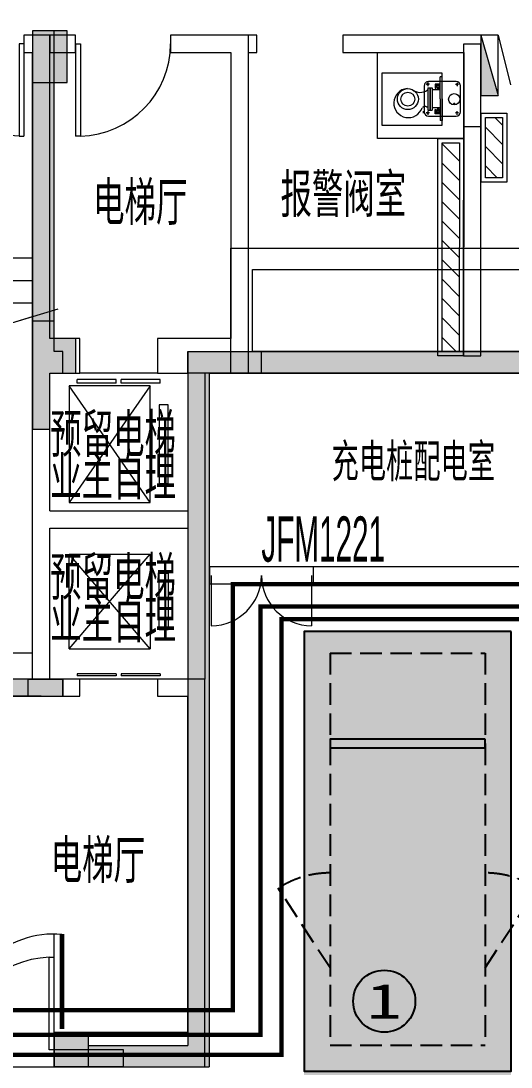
# Model space of a CAD drawing. Extents: x -264757 to 1033689, y 4049843 to 4347093.
# Drawn here: x -50341 to -44656, y 4215507 to 4227642 of the extents above; entities that cross this region are included whole.
import ezdxf
from ezdxf.enums import TextEntityAlignment as Align

# ---------------------------------------------------------------- set-up
doc = ezdxf.new("R2010")
doc.units = 0
doc.header["$LTSCALE"] = 1000
doc.header["$MEASUREMENT"] = 0
doc.linetypes.add('AX-01DK-PB01$1$A-001-车位参照B1$0$A-001-车位参照B1$0$A-001-车位参照B1$0$A-H4-001-基本图形$0$A-001-车位B1$0$DASH', pattern=[0.35, 0.25, -0.1])
doc.linetypes.add('DASH', pattern=[0.35, 0.25, -0.1])
doc.layers.get('0').update_dxf_attribs({"color": 8})
doc.layers.add('AX-01DK-PB01$0$AX-001DK-01-PB01-02$0$A-3-WinF(Text)', color=8, linetype='Continuous', plot=False)
doc.layers.add('AX-01DK-PB01$0$AX-03CK-02-PB01$0$AX-03CK-02-PB01$0$WINDOW_TEXT', color=8, linetype='Continuous', plot=False)
for name, color, linetype in [('AX-01DK-PB01$0$AX-03CK-02-PB01$0$AX-03CK-02-PB01$0$PUB_HATCH', 8, 'Continuous'), ('AX-01DK-PB01$0$AX-03CK-02-PB01$0$AX-03CK-02-PB01$0$人防$0$人防$0$DOOR_FIRE_TEXT', 8, 'Continuous'), ('PUB_HATCH', 8, 'Continuous'), ('不利因素9-坡道上停车', 7, 'Continuous'), ('子母车位', 7, 'Continuous')]:
    doc.layers.add(name, color=color, linetype=linetype)
doc.layers.add('无关图层', color=8, linetype='Continuous', lineweight=0)
doc.layers.add('车位归属楼栋范围线', color=7, linetype='Continuous', true_color=0x19e6c7)
doc.styles.add('AX-01DK-PB01$0$AX-001DK-01-PB01-02$0$_TCH_WINDOW', font='SIMPLEX', dxfattribs={"bigfont": 'GBCBIG'})
doc.styles.add('AX-01DK-PB01$0$AX-03CK-02-PB01$0$AX-03CK-02-PB01$0$_TCH_DIM', font='SIMPLEX', dxfattribs={"bigfont": 'GBCBIG'})
doc.styles.add('AX-01DK-PB01$0$AX-03CK-02-PB01$0$AX-03CK-02-PB01$0$_TCH_DIM_T3', font='SIMPLEX', dxfattribs={"width": 0.705882, "bigfont": 'GBCBIG'})
doc.styles.add('AX-01DK-PB01$0$AX-03CK-02-PB01$0$AX-03CK-02-PB01$0$人防$0$人防$0$_TCH_DIM', font='$ GAD E', dxfattribs={"width": 0.7, "bigfont": '$ GAD C'})
doc.styles.add('AX-01DK-PB01$0$Standard', font='gbenor.shx', dxfattribs={"bigfont": 'gbcbig.shx'})
doc.styles.add('AX-01DK-PB01$1$AX-001DK-01-PB01-02$0$Standard', font='gbenor.shx', dxfattribs={"bigfont": 'gbcbig.shx'})
doc.styles.add('AX-ACK-P01-WALL$0$黑体', font='simhei.ttf')

# ---------------------------------------------------------------- blocks, each defined once
blk = doc.blocks.new('PX-03CK-JSK$0$PX-CKB-P01-JSK$0$$0$水泵')
at = {"layer": '无关图层'}
for p, q in [((-24798, 231565, 0), (-25098, 231565, 0)), ((-25148, 231515, 0), (-25148, 231195, 0)), ((-25135, 231525, 0), (-25095, 231525, 0)), ((-25116, 231543, 0), (-25116, 231511, 0)), ((-25116, 231511, 0), (-25116, 231507, 0)), ((-24903, 231492, 0), (-24880, 231492, 0)), ((-24804, 231524, 0), (-24764, 231524, 0)), ((-24785, 231542, 0), (-24785, 231510, 0)), ((-24785, 231510, 0), (-24785, 231506, 0)), ((-24748, 231195, 0), (-24748, 231515, 0)), ((-24644, 231352, 0), (-25244, 231352, 0)), ((-25244, 231352, 0), (-25244, 230652, 0)), ((-24950, 231351, 0), (-25204, 231351, 0)), ((-25204, 231351, 0), (-25204, 231330, 0)), ((-24950, 231330, 0), (-25204, 231330, 0)), ((-25120, 231330, 0), (-25120, 231273, 0)), ((-25108, 231323, 0), (-25067, 231323, 0)), ((-25108, 231284, 0), (-25108, 231323, 0)), ((-25103, 231315, 0), (-25103, 231292, 0)), ((-25085, 231320, 0), (-25098, 231320, 0)), ((-25084, 231323, 0), (-25084, 231284, 0)), ((-25084, 231310, 0), (-25052, 231310, 0)), ((-25055, 231310, 0), (-25083, 231310, 0)), ((-25067, 231323, 0), (-25067, 231330, 0)), ((-25052, 231328, 0), (-25052, 231239, 0)), ((-24950, 231351, 0), (-24696, 231351, 0)), ((-24950, 231330, 0), (-24696, 231330, 0)), ((-24846, 231239, 0), (-24846, 231328, 0)), ((-24846, 231312, 0), (-24807, 231312, 0)), ((-24827, 231323, 0), (-24827, 231330, 0)), ((-24785, 231323, 0), (-24827, 231323, 0)), ((-24807, 231322, 0), (-24807, 231284, 0)), ((-24793, 231319, 0), (-24807, 231319, 0)), ((-24788, 231294, 0), (-24788, 231314, 0)), ((-24785, 231284, 0), (-24785, 231323, 0)), ((-24773, 231324, 0), (-24773, 231332, 0)), ((-24773, 231330, 0), (-24773, 231273, 0)), ((-24696, 231351, 0), (-24696, 231330, 0)), ((-24644, 230652, 0), (-24644, 231352, 0)), ((-25136, 231186, 0), (-25096, 231186, 0)), ((-25106, 231185, 0), (-25129, 231185, 0)), ((-25120, 231273, 0), (-25070, 231273, 0)), ((-25117, 231204, 0), (-25117, 231172, 0)), ((-25070, 231284, 0), (-25108, 231284, 0)), ((-25098, 231287, 0), (-25084, 231287, 0)), ((-25084, 231297, 0), (-25052, 231297, 0)), ((-25077, 231185, 0), (-25077, 231238, 0)), ((-25077, 231215, 0), (-24815, 231215, 0)), ((-25077, 231208, 0), (-24815, 231208, 0)), ((-25077, 231185, 0), (-24815, 231185, 0)), ((-25076, 231238, 0), (-24815, 231238, 0)), ((-25070, 231273, 0), (-25070, 231284, 0)), ((-24844, 231299, 0), (-24806, 231299, 0)), ((-24824, 231284, 0), (-24785, 231284, 0)), ((-24824, 231273, 0), (-24824, 231284, 0)), ((-24773, 231273, 0), (-24824, 231273, 0)), ((-24815, 231185, 0), (-24815, 231238, 0)), ((-24807, 231289, 0), (-24793, 231289, 0)), ((-24804, 231186, 0), (-24764, 231186, 0)), ((-24785, 231205, 0), (-24785, 231173, 0)), ((-25117, 231172, 0), (-25117, 231168, 0)), ((-25098, 231145, 0), (-24798, 231145, 0)), ((-24781, 231136, 0), (-24805, 231136, 0)), ((-24785, 231173, 0), (-24785, 231169, 0)), ((-25244, 230652, 0), (-24644, 230652, 0))]:
    blk.add_line(p, q, dxfattribs=at)
for centre, radius in [((-24944, 231492, 0), 65), ((-25117, 231525, 0), 8.75), ((-24891, 231492, 0), 7.88), ((-24785, 231524, 0), 8.75), ((-25117, 231186, 0), 8.75), ((-24785, 231186, 0), 8.75), ((-24945, 230955, 0), 122), ((-24945, 230955, 0), 80.5)]:
    blk.add_circle(centre, radius, dxfattribs=at)
for centre, radius, start, end in [((-25098, 231515, 0), 50, 90.0002, 180.0002), ((-24798, 231515, 0), 50, 0.0002, 90.0002), ((-25098, 231315, 0), 5.18, 90.0002, 180.0002), ((-24793, 231314, 0), 5.18, 0.0002, 90.0002), ((-25098, 231195, 0), 50, 180.0002, 270.0002), ((-25098, 231292, 0), 5.18, 180.0002, 270.0002), ((-25165, 231098, 0), 142, 319.6544, 36.6268), ((-24826, 231152, 0), 34.6, 117.9765, 237.6187), ((-24798, 231195, 0), 50, 270.0002, 0.0002), ((-24793, 231294, 0), 5.18, 270.0002, 0.0002), ((-24899, 230961, 0), 169, 185.2838, 71.5275)]:
    blk.add_arc(centre, radius, start, end, dxfattribs=at)
blk = doc.blocks.new('fasdfasdfasdfasdfasdf')
at = {"layer": '不利因素9-坡道上停车', "true_color": 0xe0aa15}
h = blk.add_hatch(color=42, dxfattribs=at)
h.dxf.hatch_style = 1
edge = h.paths.add_edge_path()
edge.add_arc((-119587, 4058555), 720, 0, 360)
at = {"layer": '不利因素9-坡道上停车'}
blk.add_circle((-119587, 4058555), 720, dxfattribs=at)
at = {"layer": '不利因素9-坡道上停车', "style": 'AX-ACK-P01-WALL$0$黑体', "width": 1.390625}
blk.add_text('1', height=815, dxfattribs=at).set_placement((-119994, 4058148), (-119180, 4058148), align=Align.FIT)
blk = doc.blocks.new('PX-03CK-XHS$1$$TWTSYS$00000508')
at = {"layer": '无关图层'}
for p, q in [((-0.5, 0.5), (0.324, 1.224)), ((-0.5, 0.5), (-0.5, -0.5)), ((-0.5, -0.5), (0.5, 0.5)), ((0.5, 0.5), (-0.5, 0.5)), ((0.5, -0.5), (0.5, 0.5)), ((-0.5, -0.5), (0.5, -0.5))]:
    blk.add_line(p, q, dxfattribs=at)
blk.add_solid([(0.5, -0.5), (0.5, 0.5), (-0.5, -0.5)], dxfattribs=at)
blk = doc.blocks.new('AX-01DK-PB01$0$AX-001DK-01-PP01$0$AX-001DK-01-PP01$0$$DORLIB2D$00000127')
at = {"layer": '无关图层'}
for points in [[(-0.533, 0.795), (-0.533, 0.69)], [(-0.033, 0.795), (-0.533, 0.795)], [(-0.033, 0.69), (-0.533, 0.69)], [(-0.033, 0.795), (-0.033, 0.69)], [(0.533, 0.795), (0.033, 0.795)], [(0.033, 0.795), (0.033, 0.69)], [(0.533, 0.69), (0.033, 0.69)], [(0.533, 0.795), (0.533, 0.69)], [(0.5, 0.5), (-0.5, 0.5)]]:
    blk.add_lwpolyline(points, dxfattribs=at)
blk = doc.blocks.new('AX-01DK-PB01$0$$DorLib2D$00000001')
at = {"layer": '无关图层'}
for p, q in [((0.45, 0.975), (0.5, 0.975)), ((0.45, 0), (0.45, 0.975)), ((0.5, 0), (0.5, 0.975)), ((0.5, 0), (0.45, 0))]:
    blk.add_line(p, q, dxfattribs=at)
at = {"layer": '无关图层', "lineweight": 13}
blk.add_arc((0.475, 0), 0.975, 91.4693, 180, dxfattribs=at)
blk = doc.blocks.new('AX-01DK-PB01$0$AX-03CK-02-PB01$0$AX-03CK-02-PB01$0$$U_DORLIB2D$00000009')
at = {"layer": '无关图层'}
blk.add_line((0.5, 0.219), (0.5, 1.213), dxfattribs=at)
at = {"layer": '无关图层', "const_width": 0.05}
blk.add_lwpolyline([(0.583, 0.219), (0.583, 1.219)], dxfattribs=at)
at = {"layer": '无关图层'}
blk.add_arc((0.5, 0.219), 1.001, 85.224, 182.3859, dxfattribs=at)
blk = doc.blocks.new('_FZH')
blk.add_lwpolyline([(-0.5, -0.5), (0.5, -0.5), (0.5, 0.5), (-0.5, 0.5)], close=True)
at = {"layer": 'PUB_HATCH'}
blk.add_solid([(-0.5, -0.5), (0.5, -0.5), (-0.5, 0.5), (0.5, 0.5)], dxfattribs=at)
blk = doc.blocks.new('AX-01DK-PB01$0$AX-03CK-02-PB01$0$AX-03CK-02-PB01$0$人防$0$人防$0$$DorLib2D$00000004')
at = {"layer": '无关图层'}
for p, q in [((-0.485, 0), (-0.485, 0.485)), ((0.485, 0), (0.485, 0.485))]:
    blk.add_line(p, q, dxfattribs=at)
at = {"layer": '无关图层', "lineweight": 13}
for centre, start, end in [((-0.485, 0), 0, 90), ((0.485, 0), 90, 180)]:
    blk.add_arc(centre, 0.485, start, end, dxfattribs=at)
blk = doc.blocks.new('A$C741380cb')
at = {"layer": '子母车位', "true_color": 0x0617f9}
h = blk.add_hatch(color=5, dxfattribs=at)
h.dxf.hatch_style = 1
h.paths.add_polyline_path([(2400, 0), (2400, -10400), (0, -10400), (0, 0)])

msp = doc.modelspace()

# ---------------------------------------------------------------- hatches: boundary and pattern name
at = {"layer": 'AX-01DK-PB01$0$AX-03CK-02-PB01$0$AX-03CK-02-PB01$0$PUB_HATCH'}
for points in [[(-48156.6, 4223557.9), (-48406.6, 4223807.9), (-48406.6, 4221207.3), (-48156.6, 4221207.3)], [(-48406.6, 4223807.9), (-48156.6, 4223557.9), (-44056.7, 4223557.2), (-43806.7, 4223807.2)], [(-48156.6, 4221207.3), (-48406.6, 4221207.3), (-48406.6, 4215758.4), (-48156.6, 4215508.5)], [(-49731.4, 4215508.6), (-49956.3, 4215508.5), (-49956.4, 4215908.2), (-49956.4, 4215508.2), (-49731.4, 4215508.2)], [(-49558.3, 4215758.3), (-49558.3, 4215508.6), (-49731.4, 4215508.6), (-49731.4, 4215508.2), (-48156.6, 4215508.5), (-48406.6, 4215758.4)]]:
    msp.add_hatch(color=256, dxfattribs=at).paths.add_polyline_path(points)
at = {"layer": '无关图层'}
h = msp.add_hatch(color=256, dxfattribs=at)
h.dxf.hatch_style = 1
h.paths.add_polyline_path([(-49856.4, 4223557.9), (-49856.4, 4223807.9), (-49955.5, 4223807.9), (-49955.5, 4227527.9), (-50205.5, 4227527.9), (-50206.4, 4223807.9), (-50206.4, 4222907.9), (-50006.4, 4222907.9), (-50006.4, 4223557.9)])
for points in [[(-49806.6, 4227527.2), (-50205.6, 4227527.2), (-50205.6, 4226927.2), (-49806.6, 4226927.2)], [(-49705.4, 4223958.4), (-49954.4, 4223957.1), (-49954.4, 4224158.4), (-50205.4, 4224158.4), (-50205.4, 4222908.1), (-50004.6, 4222908.1), (-50004.6, 4223557.9), (-49705.4, 4223558.4)], [(-48406.3, 4223808.1), (-47556.3, 4223808.1), (-47556.3, 4223557.9), (-48406.3, 4223557.9)], [(-50256.4, 4220007.5), (-49856.3, 4220008), (-49856.3, 4219807), (-50256.4, 4219806.5)], [(-49957, 4215709.1), (-49156.8, 4215709.6), (-49156.8, 4215508.6), (-49957, 4215508.1)]]:
    msp.add_hatch(color=256, dxfattribs=at).paths.add_polyline_path(points)
h = msp.add_hatch(dxfattribs=at)
h.set_pattern_fill('ANSI31', color=256, scale=100, angle=270)
h.set_pattern_definition([(315, (-4120613.4, 4179008.18), (112.2532015, 112.2532015), [])])
h.paths.add_polyline_path([(-44754.9, 4226523.2), (-44754.9, 4225823.3), (-44954.8, 4225823.3), (-44954.8, 4226523.2)])
h = msp.add_hatch(dxfattribs=at)
h.set_pattern_fill('ANSI31', color=256, scale=100, angle=270)
h.set_pattern_definition([(315, (-4120114.66, 4178712.95), (112.2532015, 112.2532015), [])])
h.paths.add_polyline_path([(-45255.9, 4226228), (-45256.7, 4223807.3), (-45456.6, 4223807.3), (-45455.8, 4226228)])
h = msp.add_hatch(color=256, dxfattribs=at)
h.dxf.hatch_style = 1
h.paths.add_polyline_path([(-49856.3, 4220008), (-53056.3, 4220008.1), (-53056.3, 4219808.1), (-51556.3, 4219808.1), (-51556.3, 4219408.1), (-51356.3, 4219408.1), (-51356.3, 4219808.1), (-49856.3, 4219808.1)])
h = msp.add_hatch(color=256, dxfattribs=at)
h.dxf.hatch_style = 1
h.paths.add_polyline_path([(-53756.8, 4215708.1), (-51556.8, 4215708.1), (-51556.8, 4216558.1), (-51356.8, 4216558.1), (-51356.8, 4215708.1), (-49156.8, 4215708.1), (-49156.8, 4215508.1), (-53756.8, 4215508.1)])
h.paths.add_polyline_path([(-51056.8, 4215508.1), (-49956.8, 4215508.1), (-49956.8, 4215708.1), (-51056.8, 4215708.1)])
h.paths.add_polyline_path([(-52956.6, 4215508.1), (-51856.8, 4215508.1), (-51856.8, 4215708.1), (-52956.6, 4215708.1)], flags=17)

# ---------------------------------------------------------------- linework, layer by layer
at = {"layer": '子母车位', "color": 8, "linetype": 'AX-01DK-PB01$1$A-001-车位参照B1$0$A-001-车位参照B1$0$A-001-车位参照B1$0$A-H4-001-基本图形$0$A-001-车位B1$0$DASH'}
for p, q in [((-46756.4, 4220309.2, 0), (-44956.4, 4220309.2, 0)), ((-46756.4, 4220309.2, 0), (-46756.4, 4215759.2, 0)), ((-44956.4, 4220309.2, 0), (-44956.4, 4215759.2, 0)), ((-46756.4, 4215759.2, 0), (-44956.4, 4215759.2, 0))]:
    msp.add_line(p, q, dxfattribs=at)
at = {"layer": '子母车位', "color": 83, "elevation": 0}
msp.add_lwpolyline([(-44656.4, 4220559.2), (-47056.4, 4220559.2), (-47056.4, 4215459.2), (-44656.4, 4215459.2)], close=True, dxfattribs=at)
at = {"layer": '子母车位', "elevation": 0}
msp.add_lwpolyline([(-44956.4, 4219309.2), (-46756.4, 4219309.2), (-46756.4, 4219209.2), (-44956.4, 4219209.2)], close=True, dxfattribs=at)
at = {"layer": '子母车位', "linetype": 'AX-01DK-PB01$1$A-001-车位参照B1$0$A-001-车位参照B1$0$A-001-车位参照B1$0$A-H4-001-基本图形$0$A-001-车位B1$0$DASH', "elevation": 0}
for points in [[(-46756.4, 4216659.2), (-47356.4, 4217581.2)], [(-44956.4, 4216659.2), (-44356.4, 4217581.2)]]:
    msp.add_lwpolyline(points, dxfattribs=at)
at = {"layer": '子母车位', "linetype": 'AX-01DK-PB01$1$A-001-车位参照B1$0$A-001-车位参照B1$0$A-001-车位参照B1$0$A-H4-001-基本图形$0$A-001-车位B1$0$DASH'}
for centre, start, end in [((-46756.4, 4216659.2, 0), 90, 123.05573), ((-44956.4, 4216659.2, 0), 56.94427, 90)]:
    msp.add_arc(centre, 1100, start, end, dxfattribs=at)
at = {"layer": '无关图层'}
for p, q in [((-50007.5, 4227477.9), (-50307.7, 4227477.9)), ((-50307.7, 4227477.9), (-50307.7, 4227277.9)), ((-49706.6, 4227477.9), (-50007.5, 4227477.9)), ((-50007.5, 4227477.9), (-50007.5, 4227277.9)), ((-50007.5, 4223957.9), (-50007.5, 4227477.9)), ((-49706.6, 4227277.9), (-49706.6, 4227477.9)), ((-47707.1, 4227477.9), (-48606.6, 4227477.9)), ((-48606.6, 4227477.9), (-48606.6, 4227277.9)), ((-47707.1, 4227477.9), (-47707.1, 4223557.9)), ((-47606.4, 4227478), (-47706.4, 4227478)), ((-47706.4, 4227478), (-47706.4, 4227278)), ((-47606.4, 4227278), (-47606.4, 4227478)), ((-45005.9, 4227478), (-46606.4, 4227478)), ((-46606.4, 4227478), (-46606.4, 4227278)), ((-45206.7, 4223758.1), (-45205.9, 4227378)), ((-45205.9, 4227378), (-45005.9, 4227378)), ((-45006.7, 4223758.1), (-45005.9, 4227378)), ((-50307.7, 4227277.9), (-50207.5, 4227277.9)), ((-50207.5, 4223657.9), (-50207.5, 4227277.9)), ((-50007.5, 4227277.9), (-49706.6, 4227277.9)), ((-48606.6, 4227277.9), (-47907.1, 4227277.9)), ((-47907.1, 4227277.9), (-47907.1, 4223957.9)), ((-47706.4, 4227278), (-47606.4, 4227278)), ((-46606.4, 4227278), (-45205.9, 4227278)), ((-45205.9, 4226416.1), (-45005.9, 4226416.1)), ((-50200.6, 4224888.7), (-51400.6, 4224888.7)), ((-50200.6, 4224628.7), (-51400.6, 4224628.7)), ((-50200.6, 4224368.7), (-51400.6, 4224368.7)), ((-50200.6, 4224213), (-50716.4, 4224056.6)), ((-49657.5, 4223957.9), (-50007.5, 4223957.9)), ((-49657.5, 4223557.9), (-49657.5, 4223957.9)), ((-48307.1, 4223957.9), (-48757.5, 4223957.9)), ((-48757.5, 4223957.9), (-48757.5, 4223557.9)), ((-47907.1, 4223957.9), (-48307.1, 4223957.9)), ((-48406.6, 4223807.9), (-48406.6, 4221207.3)), ((-48406.6, 4223807.9), (-43806.7, 4223807.2)), ((-50207.5, 4221857.9), (-50207.5, 4223657.9)), ((-45206.7, 4223758.1), (-45006.7, 4223758.1)), ((-50007.5, 4221957.9), (-50007.5, 4223557.9)), ((-50007.5, 4223557.9), (-49657.5, 4223557.9)), ((-48757.5, 4223557.9), (-48407.1, 4223557.9)), ((-48407.1, 4223557.9), (-48407.1, 4221957.9)), ((-48207.1, 4223557.9), (-48207.1, 4221857.9)), ((-47707.1, 4223557.9), (-48207.1, 4223557.9)), ((-48156.6, 4223557.9), (-48156.6, 4221207.3)), ((-48156.6, 4223557.9), (-44056.7, 4223557.2)), ((-50007.5, 4221957.9), (-48407.1, 4221957.9)), ((-50207.5, 4220007.9), (-50207.5, 4221857.9)), ((-48207.1, 4221857.9), (-48207.1, 4220007.9)), ((-50007.5, 4221757.9), (-48407.1, 4221757.9)), ((-50007.5, 4220007.9), (-50007.5, 4221757.9)), ((-48407.1, 4221757.9), (-48407.1, 4220007.9)), ((-49782.5, 4220357.9), (-49782.5, 4221457.9)), ((-49782.5, 4221457.9), (-48842.5, 4221457.9)), ((-48842.5, 4220357.9), (-49782.5, 4221457.9)), ((-49782.5, 4220357.9), (-48842.5, 4221457.9)), ((-48842.5, 4221457.9), (-48842.5, 4220357.9)), ((-48737.5, 4220577.9), (-48737.5, 4221237.9)), ((-48737.5, 4221237.9), (-48632.5, 4221237.9)), ((-48632.5, 4221237.9), (-48632.5, 4220577.9)), ((-48151.8, 4221308.1), (-48156.6, 4221308.1)), ((-48151.8, 4221108.1), (-48151.8, 4221308.1)), ((-46951.8, 4221308.1), (-48151.8, 4221308.1)), ((-43951.9, 4221308.1), (-46951.8, 4221308.1)), ((-46951.8, 4221308.1), (-46951.8, 4221108.1)), ((-48406.6, 4221207.3), (-48406.6, 4215758.4)), ((-48156.6, 4221207.3), (-48156.6, 4215508.5)), ((-48156.6, 4221108.1), (-48151.8, 4221108.1)), ((-46951.8, 4221108.1), (-48151.8, 4221108.1)), ((-46951.8, 4221108.1), (-43951.9, 4221108.1)), ((-48632.5, 4220577.9), (-48737.5, 4220577.9)), ((-50207.5, 4220007.9), (-51457.1, 4220007.9)), ((-49657.5, 4220007.9), (-50007.5, 4220007.9)), ((-49657.5, 4219807.9), (-49657.5, 4220007.9)), ((-48207.3, 4220007.9), (-48757.5, 4220007.9)), ((-48757.5, 4220007.9), (-48757.5, 4219807.9)), ((-48207.1, 4220007.9), (-48407.1, 4220007.9)), ((-48207.3, 4215507.9), (-48207.3, 4220007.9)), ((-50107.5, 4219807.9), (-51357.1, 4219807.9)), ((-50107.5, 4219807.9), (-49657.5, 4219807.9)), ((-48757.5, 4219807.9), (-48407.3, 4219807.9)), ((-48407.3, 4215907.9), (-48407.3, 4219807.9)), ((-48407.3, 4215907.9), (-49957.3, 4215907.9)), ((-49957.3, 4215907.9), (-49957.3, 4215507.9)), ((-49956.4, 4215908.2), (-49956.4, 4215508.2)), ((-49558.3, 4215758.3), (-48406.6, 4215758.4)), ((-51056.4, 4215508.1), (-49956.4, 4215508.2)), ((-49957.3, 4215507.9), (-48207.3, 4215507.9)), ((-49956.4, 4215508.2), (-49731.4, 4215508.2)), ((-49731.4, 4215508.2), (-48156.6, 4215508.5))]:
    msp.add_line(p, q, dxfattribs=at)
for points in [[(-49856.4, 4223557.9), (-49856.4, 4223807.9), (-49955.5, 4223807.9), (-49955.5, 4227527.9), (-50205.5, 4227527.9), (-50206.4, 4223807.9), (-50206.4, 4222907.9), (-50006.4, 4222907.9), (-50006.4, 4223557.9)], [(-49806.6, 4227527.2), (-50205.6, 4227527.2), (-50205.6, 4226927.2), (-49806.6, 4226927.2)], [(-46205.9, 4227278), (-45205.9, 4227278), (-45205.9, 4226278), (-46205.9, 4226278)], [(-44704.9, 4226573.2), (-44704.9, 4225773.3), (-45004.8, 4225773.3), (-45004.8, 4226573.2)], [(-44754.9, 4226523.2), (-44754.9, 4225823.3), (-44954.8, 4225823.3), (-44954.8, 4226523.2)], [(-45205.9, 4226278), (-45206.7, 4223757.3), (-45506.6, 4223757.3), (-45505.8, 4226278)], [(-45255.9, 4226228), (-45256.7, 4223807.3), (-45456.6, 4223807.3), (-45455.8, 4226228)], [(-47907.1, 4223558), (-47907.1, 4225008), (-40007.5, 4225008), (-40007.5, 4223558)], [(-47657.1, 4223808), (-47657.1, 4224758), (-40257.5, 4224758), (-40257.5, 4223808)], [(-49705.4, 4223958.4), (-49954.4, 4223957.1), (-49954.4, 4224158.4), (-50205.4, 4224158.4), (-50205.4, 4222908.1), (-50004.6, 4222908.1), (-50004.6, 4223557.9), (-49705.4, 4223558.4)], [(-48406.3, 4223808.1), (-47556.3, 4223808.1), (-47556.3, 4223557.9), (-48406.3, 4223557.9)], [(-48842.5, 4223407.9), (-49782.5, 4223407.9), (-49782.5, 4222057.9), (-48842.5, 4222057.9)], [(-48632.5, 4223187.9), (-48737.5, 4223187.9), (-48737.5, 4222277.9), (-48632.5, 4222277.9)], [(-49856.3, 4220008), (-53056.3, 4220008.1), (-53056.3, 4219808.1), (-51556.3, 4219808.1), (-51556.3, 4219408.1), (-51356.3, 4219408.1), (-51356.3, 4219808.1), (-49856.3, 4219808.1)], [(-50256.4, 4220007.5), (-49856.3, 4220008), (-49856.3, 4219807), (-50256.4, 4219806.5)], [(-49957, 4215709.1), (-49156.8, 4215709.6), (-49156.8, 4215508.6), (-49957, 4215508.1)]]:
    msp.add_lwpolyline(points, close=True, dxfattribs=at)
for points in [[(-49913.6, 4224300.1), (-50746.8, 4224047.3), (-50752.9, 4223935.8), (-50849.3, 4224126), (-50854.5, 4224014.7), (-51687.7, 4223761.9)], [(-48842.5, 4222057.9), (-49782.5, 4223407.9)], [(-48842.5, 4223407.9), (-49782.5, 4222057.9)], [(-50207.5, 4220008.9), (-50207.5, 4220308.9), (-52707.5, 4220308.9), (-52707.5, 4220008.9), (-50207.5, 4220007.9), (-50207.5, 4220308.9)], [(-49782.5, 4220357.9), (-48842.5, 4220357.9)]]:
    msp.add_lwpolyline(points, dxfattribs=at)
at = {"layer": '车位归属楼栋范围线', "linetype": 'DASH', "ltscale": 5}
for points in [[(-18028.6, 4233340, 50, 50, 0), (-28653.9, 4233340, 50, 50, 0), (-28653.9, 4215609.5, 50, 50, 0), (-44540.8, 4215609.5, 50, 50, 0), (-44540.8, 4220701.8, 50, 50, 0), (-47318.2, 4220701.8, 50, 50, 0), (-47318.2, 4215647.7, 50, 50, 0), (-52900.5, 4215647.7, 50, 50, 0), (-52900.5, 4209564.5, 50, 50, 0), (-54208.1, 4209564.5, 50, 50, 0), (-54208.1, 4198183, 50, 50, 0)], [(-20699.6, 4195863.1, 50, 50, 0), (-20699.6, 4209978.5, 50, 50, 0), (-28984.8, 4209978.5, 50, 50, 0), (-28984.8, 4215708.1, 50, 50, 0), (-44211.4, 4215708.1, 50, 50, 0), (-44211.4, 4221108.1, 50, 50, 0), (-47882.9, 4221108.1, 50, 50, 0), (-47882.9, 4216166.4, 50, 50, 0), (-53065.2, 4216166.4, 50, 50, 0), (-53065.2, 4209762.5, 50, 50, 0), (-54403.6, 4209762.5, 50, 50, 0), (-54403.6, 4198483.2, 50, 50, 0)]]:
    msp.add_lwpolyline(points, format="xyseb", dxfattribs=at)
at = {"layer": '车位归属楼栋范围线', "linetype": 'DASH', "ltscale": 5, "const_width": 50}
msp.add_lwpolyline([(-28828.7, 4204358), (-28828.7, 4215897.7), (-44378.7, 4215897.7), (-44378.7, 4220848.8), (-47561.8, 4220848.8), (-47561.8, 4215881.9), (-55250.5, 4215881.9), (-55250.5, 4221108), (-62711.7, 4221108), (-62711.7, 4215838.1), (-70226.3, 4215838.1), (-70226.3, 4221071.5), (-77647.6, 4221071.5), (-77647.6, 4215744), (-85245, 4215744), (-85245, 4221559.2), (-88757.3, 4221559.2), (-89059.6, 4221559.2), (-89059.6, 4170077)], dxfattribs=at)

# ---------------------------------------------------------------- block references
at = {"layer": '子母车位', "rotation": 180.0000000000001}
msp.add_blockref('A$C741380cb', (-44656.4, 4210159.2, 0), dxfattribs=at)
at = {"layer": '无关图层'}
ref = msp.add_blockref('AX-01DK-PB01$0$$DorLib2D$00000001', (-50857.7, 4227377.9), dxfattribs=dict(at, xscale=1100, yscale=-1100, zscale=200, rotation=359.9999999999605))
ref.add_attrib('A', 'FM乙1123', (-51918, 4227774.3), dxfattribs={"layer": 'AX-01DK-PB01$0$AX-001DK-01-PB01-02$0$A-3-WinF(Text)', "height": 337.59, "style": 'AX-01DK-PB01$0$AX-001DK-01-PB01-02$0$_TCH_WINDOW'})
ref = msp.add_blockref('AX-01DK-PB01$0$$DorLib2D$00000001', (-49156.6, 4227377.9), dxfattribs=dict(at, xscale=1100, yscale=1100, zscale=200, rotation=180))
ref.add_attrib('A', 'FM乙1123', (-50197.9, 4227782.8), dxfattribs={"layer": 'AX-01DK-PB01$0$AX-001DK-01-PB01-02$0$A-3-WinF(Text)', "height": 337.59, "style": 'AX-01DK-PB01$0$AX-001DK-01-PB01-02$0$_TCH_WINDOW'})
for name, p, xscale, yscale, zscale, rotation in [('PX-03CK-XHS$1$$TWTSYS$00000508', (-44905.9, 4227128), 700, 200, 700, 270), ('AX-01DK-PB01$0$AX-001DK-01-PP01$0$AX-001DK-01-PP01$0$$DORLIB2D$00000127', (-49207.5, 4223757.9), -900, 400, 400, 180), ('AX-01DK-PB01$0$AX-001DK-01-PP01$0$AX-001DK-01-PP01$0$$DORLIB2D$00000127', (-49207.5, 4219907.9), -900, -200, 200, 179.9999999925303), ('_FZH', (-49757.3, 4215708.4), 399.7125629111738, 398.0690657809697, 398.0690657809697, 90.01600452785847)]:
    msp.add_blockref(name, p, dxfattribs=dict(at, xscale=xscale, yscale=yscale, zscale=zscale, rotation=rotation))
at = {"layer": '无关图层', "rotation": 270}
msp.add_blockref('PX-03CK-JSK$0$PX-CKB-P01-JSK$0$$0$水泵', (-276808.3, 4201790.5, 0), dxfattribs=at)
at = {"layer": '无关图层'}
ref = msp.add_blockref('AX-01DK-PB01$0$AX-03CK-02-PB01$0$AX-03CK-02-PB01$0$人防$0$人防$0$$DorLib2D$00000004', (-47551.8, 4221208.1), dxfattribs=dict(at, xscale=1200, yscale=1200, zscale=200, rotation=180.0000004755137))
ref.add_attrib('A', 'JFM1221', (-47551.8, 4221369.5), dxfattribs={"layer": 'AX-01DK-PB01$0$AX-03CK-02-PB01$0$AX-03CK-02-PB01$0$人防$0$人防$0$DOOR_FIRE_TEXT', "height": 525, "rotation": 0, "style": 'AX-01DK-PB01$0$AX-03CK-02-PB01$0$AX-03CK-02-PB01$0$人防$0$人防$0$_TCH_DIM', "width": 0.49})
ref = msp.add_blockref('AX-01DK-PB01$0$AX-03CK-02-PB01$0$AX-03CK-02-PB01$0$$U_DORLIB2D$00000009', (-50506.4, 4215708.1), dxfattribs=dict(at, xscale=1100, yscale=1100, zscale=400, rotation=0.008002269133875327))
ref.add_attrib('A', '*GHFM1123(6)', (-51279.5, 4214633), dxfattribs={"layer": 'AX-01DK-PB01$0$AX-03CK-02-PB01$0$AX-03CK-02-PB01$0$WINDOW_TEXT', "height": 386.75, "rotation": 0.008, "style": 'AX-01DK-PB01$0$AX-03CK-02-PB01$0$AX-03CK-02-PB01$0$_TCH_DIM_T3', "width": 0.49827})
ref = msp.add_blockref('AX-01DK-PB01$0$$DorLib2D$00000001', (-50507.3, 4215707.9), dxfattribs=dict(at, xscale=-1100, yscale=-1100, zscale=400, rotation=179.9999999995595))
ref.add_attrib('A', 'FM乙1123', (-51498.3, 4215057.9), dxfattribs={"layer": 'AX-01DK-PB01$0$AX-001DK-01-PB01-02$0$A-3-WinF(Text)', "height": 337.59, "rotation": 360, "style": 'AX-01DK-PB01$0$AX-001DK-01-PB01-02$0$_TCH_WINDOW'})
at = {"layer": '车位归属楼栋范围线', "xscale": 0.5, "yscale": 0.5, "zscale": 0.5}
msp.add_blockref('fasdfasdfasdfasdfasdf', (13666.4, 2186993.4, 0), dxfattribs=at)

# ---------------------------------------------------------------- texts
at = {"layer": '无关图层'}
for s, height, style, p in [('报警阀室', 506.38, 'AX-01DK-PB01$1$AX-001DK-01-PB01-02$0$Standard', (-47330.8, 4225366.9)), ('电梯厅', 506.38, 'AX-01DK-PB01$0$Standard', (-49504.4, 4225274.7)), ('预留电梯', 506.38, 'AX-01DK-PB01$0$Standard', (-50001.1, 4222584.4)), ('充电桩配电室', 438.87, 'AX-01DK-PB01$0$AX-03CK-02-PB01$0$AX-03CK-02-PB01$0$_TCH_DIM', (-46738, 4222303)), ('业主自理', 506.38, 'AX-01DK-PB01$0$Standard', (-50001.1, 4222090.1)), ('预留电梯', 506.38, 'AX-01DK-PB01$0$Standard', (-50001.1, 4220925.9)), ('业主自理', 506.38, 'AX-01DK-PB01$0$Standard', (-50001.1, 4220431.5)), ('电梯厅', 506.38, 'AX-01DK-PB01$0$Standard', (-49996, 4217641.8))]:
    msp.add_text(s, height=height, dxfattribs=dict(at, style=style)).set_placement(p)

doc.saveas('drawing.dxf')
